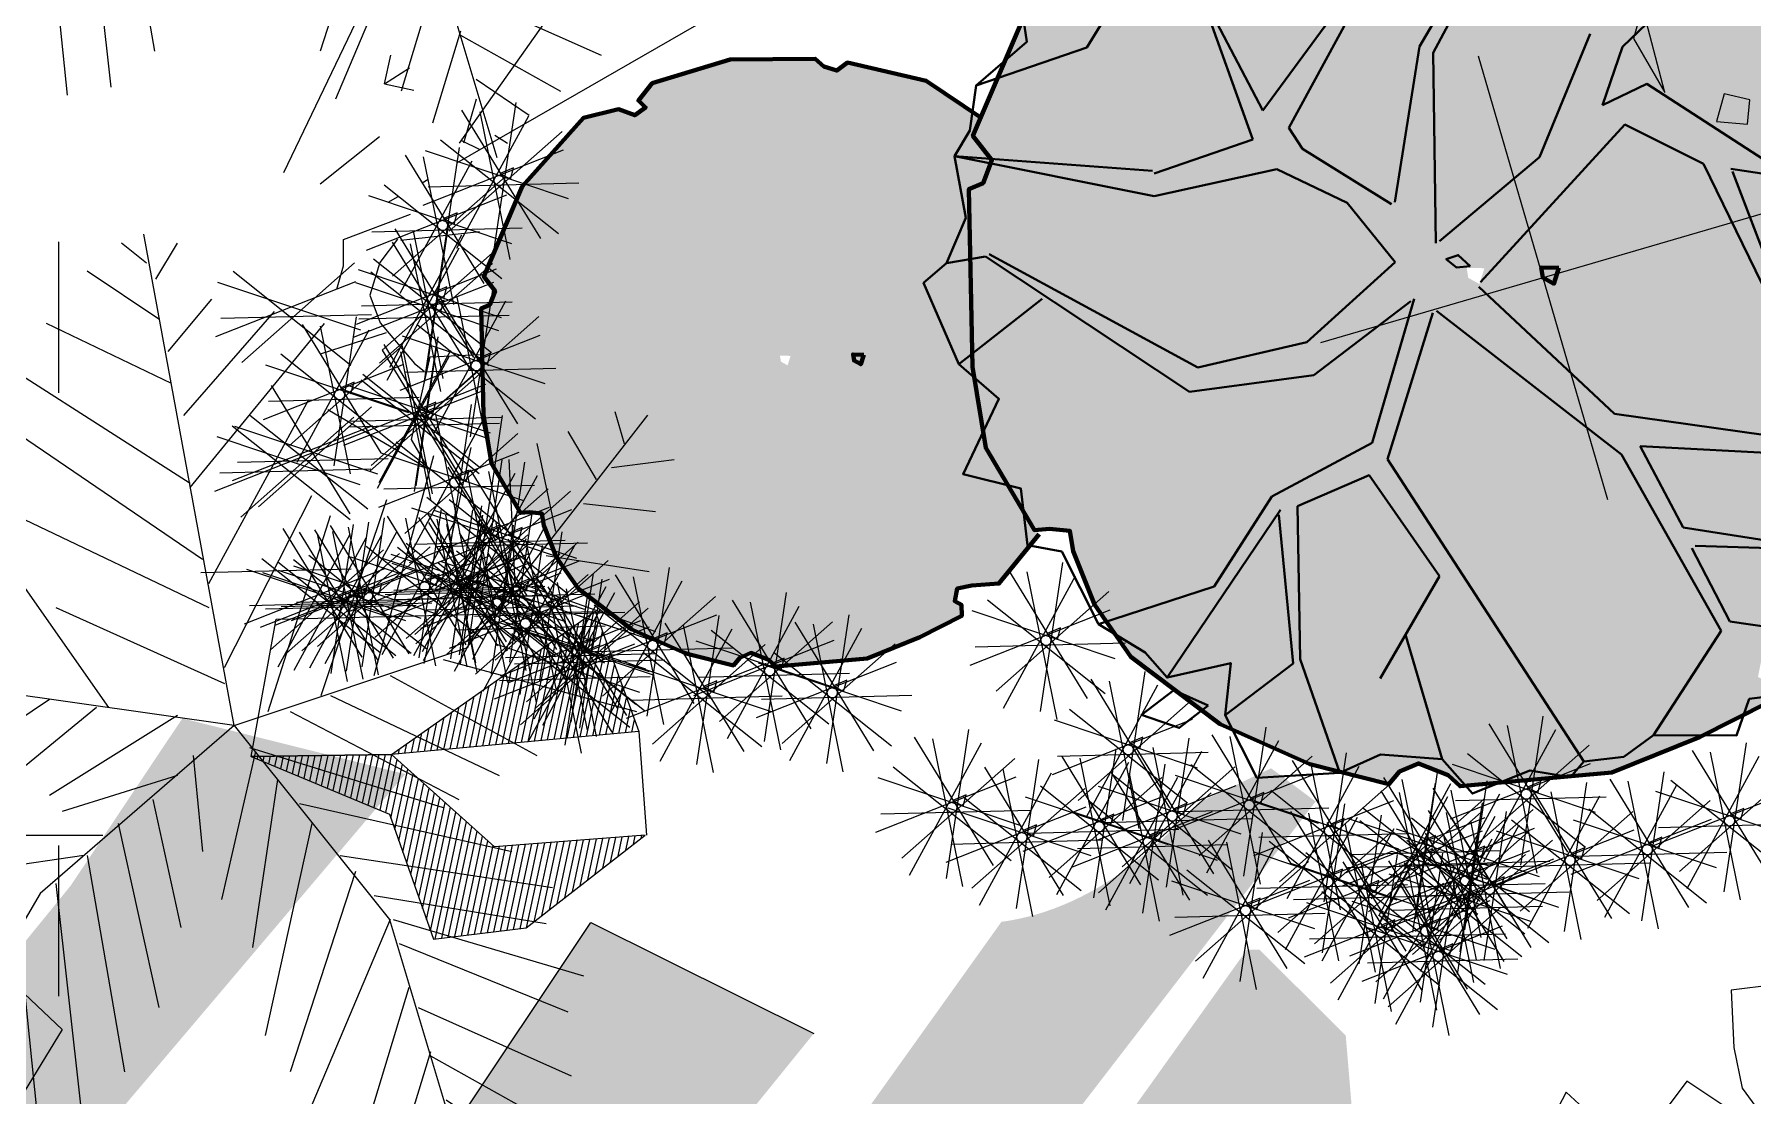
# Model space of a CAD drawing. Header units: millimetres. Extents: x 1933 to 24107, y 1228 to 18074.
# Drawn here: x 19422 to 20529, y 2951 to 3635 of the extents above; entities that cross this region are included whole.
import ezdxf

# ---------------------------------------------------------------- set-up
doc = ezdxf.new("R2010")
doc.units = ezdxf.units.MM
doc.layers.add('1', color=7, linetype='Continuous')
doc.layers.add('marc det', color=74, linetype='Continuous', lineweight=18)
doc.styles.add('ATTR', font='romans.shx', dxfattribs={"width": 0.8, "height": 0.470416})

# ---------------------------------------------------------------- blocks, each defined once
blk = doc.blocks.new('stoun')
at = {"color": 49, "lineweight": -2}
for p, q in [((98342.5, 26377.7), (98557.9, 26728.3)), ((98569.6, 26407.8), (98557.4, 26728.3)), ((98675.1, 26608.8), (98557.4, 26726.5)), ((98679, 26616.2), (98569.8, 26725.4)), ((98671.2, 26601.4), (98557.9, 26714.7)), ((98667.3, 26593.9), (98558.3, 26702.9)), ((98682.9, 26623.7), (98584.6, 26722)), ((98686.8, 26631.1), (98599.4, 26718.5)), ((98690.7, 26638.5), (98614.1, 26715.1)), ((98694.6, 26646), (98628.9, 26711.7)), ((98698.5, 26653.4), (98643.6, 26708.3)), ((98702.4, 26660.8), (98658.4, 26704.8)), ((98706.3, 26668.3), (98673.2, 26701.4)), ((98663.4, 26586.5), (98558.8, 26691.1)), ((98659.5, 26579.1), (98559.2, 26679.3)), ((98710.2, 26675.7), (98687.9, 26698)), ((98714.1, 26683.1), (98702.7, 26694.5)), ((98718, 26690.6), (98717.5, 26691.1)), ((98718.2, 26690.9), (98835.7, 26626.9)), ((98655.6, 26571.6), (98559.7, 26667.5)), ((98651.7, 26564.2), (98560.1, 26655.7)), ((98647.8, 26556.8), (98560.6, 26644)), ((98643.9, 26549.3), (98561, 26632.2)), ((98640, 26541.9), (98561.5, 26620.4)), ((98836.3, 26606.3), (98828.6, 26614)), ((98835.2, 26618.7), (98832.6, 26621.3)), ((98636.1, 26534.5), (98561.9, 26608.6)), ((98632.2, 26527), (98562.4, 26596.8)), ((98839.6, 26569), (98816.6, 26592)), ((98838.5, 26581.4), (98820.6, 26599.3)), ((98837.4, 26593.8), (98824.6, 26606.6)), ((98628.3, 26519.6), (98562.8, 26585)), ((98624.4, 26512.2), (98563.3, 26573.3)), ((98842.9, 26531.7), (98804.6, 26570)), ((98841.8, 26544.1), (98808.6, 26577.3)), ((98840.7, 26556.5), (98812.6, 26584.6)), ((98620.5, 26504.7), (98563.7, 26561.5)), ((98616.6, 26497.3), (98564.2, 26549.7)), ((98846.2, 26494.4), (98792.6, 26548)), ((98845.1, 26506.8), (98796.6, 26555.3)), ((98844, 26519.2), (98800.6, 26562.6)), ((98612.7, 26489.9), (98564.6, 26537.9)), ((98608.8, 26482.4), (98565.1, 26526.1)), ((98849.5, 26457.1), (98780.6, 26525.9)), ((98848.4, 26469.5), (98784.6, 26533.3)), ((98847.3, 26482), (98788.6, 26540.6)), ((98604.9, 26475), (98565.5, 26514.3)), ((98601, 26467.6), (98566, 26502.6)), ((98848.2, 26424.4), (98768.6, 26503.9)), ((98851.7, 26432.2), (98772.6, 26511.3)), ((98850.6, 26444.7), (98776.6, 26518.6)), ((98597.1, 26460.1), (98566.4, 26490.8)), ((98837, 26401.6), (98756.6, 26481.9)), ((98840.7, 26409.2), (98760.6, 26489.3)), ((98844.4, 26416.8), (98764.6, 26496.6)), ((98593.2, 26452.7), (98566.9, 26479)), ((98589.3, 26445.3), (98567.3, 26467.2)), ((98825.8, 26378.7), (98744.6, 26459.9)), ((98829.6, 26386.3), (98748.6, 26467.3)), ((98833.3, 26394), (98752.6, 26474.6)), ((98585.4, 26437.8), (98567.8, 26455.4)), ((98581.5, 26430.4), (98568.2, 26443.6)), ((98569.6, 26407.8), (98741.6, 26454.3)), ((98787.8, 26326.1), (98677.1, 26436.8)), ((98799.8, 26325.4), (98686, 26439.2)), ((98803.5, 26333), (98694.9, 26441.7)), ((98807.2, 26340.7), (98703.8, 26444.1)), ((98811, 26348.3), (98712.7, 26446.5)), ((98814.7, 26355.9), (98721.7, 26448.9)), ((98818.4, 26363.5), (98730.6, 26451.3)), ((98822.1, 26371.1), (98739.5, 26453.7)), ((98577.6, 26423), (98568.7, 26431.9)), ((98573.7, 26415.5), (98569.1, 26420.1)), ((98653.2, 26358.7), (98596.8, 26415.1)), ((98668.1, 26355.1), (98605.7, 26417.5)), ((98683.1, 26351.5), (98614.6, 26420)), ((98698, 26347.8), (98623.5, 26422.4)), ((98713, 26344.2), (98632.4, 26424.8)), ((98728, 26340.6), (98641.4, 26427.2)), ((98742.9, 26337), (98650.3, 26429.6)), ((98757.9, 26333.3), (98659.2, 26432)), ((98772.8, 26329.7), (98668.1, 26434.4)), ((98473.4, 26254.3), (98569.6, 26407.8)), ((98608.2, 26347), (98561.1, 26394.2)), ((98615, 26351.6), (98565.4, 26401.1)), ((98569.8, 26408.1), (98569.6, 26408.3)), ((98621.7, 26356.2), (98570, 26407.9)), ((98628.4, 26360.8), (98578.9, 26410.3)), ((98638.2, 26362.3), (98587.8, 26412.7)), ((98473.4, 26254.3), (98342.5, 26377.7)), ((98588.1, 26333.1), (98548, 26373.2)), ((98594.8, 26337.7), (98552.3, 26380.2)), ((98601.5, 26342.4), (98556.7, 26387.2)), ((98567.9, 26319.3), (98534.9, 26352.3)), ((98574.6, 26323.9), (98539.2, 26359.3)), ((98581.4, 26328.5), (98543.6, 26366.3)), ((98547.8, 26305.4), (98521.8, 26331.4)), ((98554.5, 26310), (98526.1, 26338.4)), ((98561.2, 26314.7), (98530.5, 26345.4)), ((98520.9, 26287), (98504.3, 26303.6)), ((98527.6, 26291.6), (98508.7, 26310.5)), ((98534.3, 26296.2), (98513, 26317.5)), ((98541.1, 26300.8), (98517.4, 26324.5)), ((98500.8, 26273.1), (98491.2, 26282.7)), ((98507.5, 26277.7), (98495.6, 26289.6)), ((98514.2, 26282.3), (98499.9, 26296.6)), ((98480.6, 26259.3), (98478.1, 26261.8)), ((98487.3, 26263.9), (98482.5, 26268.7)), ((98494, 26268.5), (98486.8, 26275.7)), ((98473.9, 26254.6), (98473.7, 26254.8))]:
    blk.add_line(p, q, dxfattribs=at)
for points in [[(98557.4, 26728.3), (98718.2, 26690.9), (98569.6, 26407.8), (98557.4, 26728.3)], [(98473.4, 26254.3), (98632.6, 26363.7), (98798.8, 26323.4), (98851.7, 26431.7), (98834.7, 26625.1), (98741.6, 26454.3), (98569.6, 26407.8), (98473.4, 26254.3)]]:
    blk.add_lwpolyline(points, dxfattribs=at)
blk = doc.blocks.new('tree0')
at = {"lineweight": 60}
h = blk.add_hatch(color=94, dxfattribs=at)
h.paths.add_polyline_path([(87630.7, 27981.8), (87629.1, 28010.6), (87753.8, 28131.2), (87911.9, 28198.5), (87924.3, 28175.5), (87945.5, 28204.8), (88165.9, 28216.7), (88336.5, 28166.2), (88350.2, 28132.1), (88345.3, 28114.8), (88423, 28255), (88450.3, 28431.1), (88433.7, 28441.2), (88421.8, 28448.5), (88406.6, 28450.3), (88415.9, 28474.3), (88438.5, 28514.9), (88399.1, 28636.1), (88333.9, 28743.3), (88292, 28773), (88276.2, 28802.4), (88189.3, 28874.3), (88147.9, 28875.7), (88128.9, 28856), (88116.3, 28858.7), (88122.7, 28881.1), (88111.7, 28908.4), (87975.2, 28948.8), (87799, 28939.3), (87782, 28915.9), (87772, 28934.3), (87645.6, 28880.4), (87545.8, 28783.9), (87547.1, 28760.9), (87529, 28746.4), (87509.8, 28740.8), (87431.6, 28618), (87393, 28483.3), (87405.1, 28447.1), (87421.5, 28451.2), (87422.7, 28428.1), (87398.9, 28410.5), (87378.5, 28352.1), (87420.3, 28199), (87513.9, 28059.6), (87545.7, 28062.5), (87560.4, 28041.9), (87557.8, 28026.3)])
h.paths.add_polyline_path([(87575, 27126.4), (87589.2, 27105.2), (87628.9, 27108.8), (87647.4, 27083.1), (87644, 27063.5), (87838.6, 26942.9), (87935.6, 26900.2), (88058.6, 26894.8), (88064.4, 26896.6), (88089.8, 26818.3), (88072.9, 26787.9), (88065.9, 26769.9), (88077.7, 26758.4), (88086.3, 26763), (88098.7, 26755.5), (88078.2, 26623.4), (88023.3, 26519.1), (88008.9, 26519.1), (87991, 26501.7), (87988.4, 26486), (87992.2, 26473.9), (87945.8, 26431.1), (87882, 26389.6), (87800.8, 26360.1), (87751.6, 26358.5), (87708.1, 26367.1), (87693.6, 26373.5), (87683.6, 26361.1), (87678, 26350.9), (87604.2, 26353.9), (87546, 26379.5), (87429.3, 26451.8), (87431.3, 26463.6), (87420.2, 26479), (87396.4, 26476.8), (87326.2, 26581.4), (87294.9, 26696.2), (87310.1, 26740), (87328, 26753.2), (87327.1, 26770.5), (87315.1, 26766.5), (87305.7, 26794.6), (87334.6, 26895.6), (87393.3, 26987.7), (87407.7, 26991.9), (87421.3, 27002.8), (87420.3, 27020.1), (87495.1, 27092.4)])
h.paths.add_polyline_path([(87915.3, 28427.7), (87905, 28412.6), (87914.7, 28408.4), (87926.1, 28414.5)], flags=16)
h.paths.add_polyline_path([(87697.5, 26752.9), (87689.7, 26741.6), (87696.9, 26738.4), (87705.6, 26743)], flags=16)
h = blk.add_hatch(color=94, dxfattribs=at)
h.paths.add_polyline_path([(88089.2, 27564.4), (88076.2, 27545.5), (88088.3, 27540.2), (88102.7, 27547.9)], flags=16)
h.paths.add_polyline_path([(87627.2, 28009.6), (87628.9, 27980.8), (87606.2, 27962.7), (87582.2, 27955.7), (87484.5, 27802.2), (87436.3, 27633.9), (87451.4, 27588.6), (87471.8, 27593.7), (87473.5, 27564.9), (87443.6, 27542.9), (87418.2, 27469.9), (87470.4, 27278.5), (87587.4, 27104.2), (87627.1, 27107.8), (87645.6, 27082.2), (87642.2, 27062.6), (87836.8, 26942), (87933.8, 26899.3), (88056.8, 26894.4), (88066.2, 26911.3), (88082.7, 26932.1), (88107, 26921.4), (88179.5, 26907.1), (88261.4, 26909.6), (88396.8, 26958.9), (88503.1, 27028), (88580.3, 27099.3), (88574, 27119.6), (88578.5, 27145.7), (88611.9, 27169.6), (88632.3, 27174.7), (88723.7, 27348.5), (88747.3, 27468), (88757.9, 27568.6), (88737.2, 27581.2), (88722.9, 27573.5), (88703.3, 27592.6), (88714.9, 27622.6), (88743.1, 27673.4), (88693.9, 27824.8), (88612.4, 27958.9), (88560.1, 27996), (88540.2, 28032.8), (88431.7, 28122.6), (88379.9, 28124.3), (88356.1, 28099.7), (88340.4, 28103.1), (88348.4, 28131.1), (88334.7, 28165.3), (88164.1, 28215.7), (87943.7, 28203.8), (87922.5, 28174.6), (87910.1, 28197.6), (87752, 28130.2)])
at = {"color": 98, "lineweight": 80}
for points in [[(87470.4, 27278.5), (87587.4, 27104.2), (87627.1, 27107.8), (87645.6, 27082.2), (87642.2, 27062.6), (87836.8, 26942), (87933.8, 26899.3), (88056.8, 26894.4), (88066.2, 26911.3), (88082.7, 26932.1), (88107, 26921.4), (88179.5, 26907.1), (88261.4, 26909.6), (88396.8, 26958.9), (88503.1, 27028), (88580.3, 27099.3), (88574, 27119.6), (88578.5, 27145.7), (88611.9, 27169.6), (88632.3, 27174.7), (88723.7, 27348.5), (88747.3, 27468), (88757.9, 27568.6)], [(87575.2, 27126.5), (87495.1, 27092.4), (87420.3, 27020.1), (87421.3, 27002.8), (87407.7, 26991.9), (87393.3, 26987.7), (87334.6, 26895.6), (87305.7, 26794.6), (87314.8, 26767.5), (87327.1, 26770.5), (87328, 26753.2), (87310.1, 26740), (87294.9, 26696.2), (87326.2, 26581.4), (87396.4, 26476.8), (87420.2, 26479), (87431.3, 26463.6), (87429.3, 26451.8), (87546, 26379.5), (87604.2, 26353.9), (87678, 26350.9), (87683.6, 26361.1), (87693.6, 26373.5), (87708.1, 26367.1), (87751.6, 26358.5), (87800.8, 26360.1), (87882, 26389.6), (87945.8, 26431.1), (87992.2, 26473.9), (87988.4, 26486), (87991, 26501.7), (88011.1, 26516.1), (88023.3, 26519.1), (88078.2, 26623.4), (88092.3, 26695.1), (88098.7, 26755.5), (88086.3, 26763), (88077.7, 26758.4), (88065.9, 26769.9), (88072.9, 26787.9), (88089.8, 26818.3), (88064.4, 26896.6)]]:
    blk.add_lwpolyline(points, dxfattribs=at)
blk.add_lwpolyline([(87747.6, 26832.7), (87739.8, 26821.4), (87747.1, 26818.2), (87755.7, 26822.9)], close=True, dxfattribs=at)
blk = doc.blocks.new('tree2')
at = {"color": 25, "lineweight": 40}
for p, q in [((49204.5, 51397.5), (49367.5, 51470.6)), ((49387.9, 51465.4), (49355.3, 51428.8)), ((49139.4, 51439.3), (49147.5, 51397.5)), ((49538.6, 51131.1), (49815.6, 51449.7)), ((49815.6, 51444.5), (49591.6, 51136.4)), ((49359.4, 51428.8), (49481.6, 51402.7)), ((49147.5, 51397.5), (49196.4, 51334.8)), ((49196.4, 51334.8), (49204.5, 51397.5)), ((49233.1, 51345.3), (49330.8, 51402.7)), ((49330.8, 51402.7), (49502, 51381.8)), ((49004.9, 51178.1), (48907.2, 51371.4)), ((49021.2, 51188.6), (48919.4, 51371.4)), ((49110.8, 51371.4), (49208.6, 51230.4)), ((49302.3, 51078.9), (49233.1, 51345.3)), ((49000.9, 50979.7), (48842, 51272.2)), ((49709.7, 51125.9), (49831.9, 51261.7)), ((49831.9, 51261.7), (49738.2, 51125.9)), ((49208.6, 51230.4), (49229, 51063.2)), ((49229, 51058), (49021.2, 51188.6)), ((49155.7, 51042.4), (49004.9, 51178.1)), ((48964.2, 50964), (48899, 51136.4)), ((49306.4, 51073.7), (49538.6, 51131.1)), ((49591.6, 51136.4), (49709.7, 51125.9)), ((49302.3, 51011), (49587.5, 51110.2)), ((49587.5, 51110.2), (49848.2, 51094.6)), ((49738.2, 51120.7), (49844.2, 51110.2)), ((49155.7, 51037.1), (49033.4, 50979.7)), ((49123.1, 50990.1), (49037.5, 50937.9)), ((49220.8, 51000.6), (49123.1, 50990.1)), ((49220.8, 51000.6), (49245.3, 50849.1)), ((49273.8, 50995.4), (49400.1, 50849.1)), ((49273.8, 50990.1), (49286, 50833.4)), ((49302.3, 51005.8), (49428.6, 50854.3)), ((48988.6, 50932.7), (48789, 50979.7)), ((48793.1, 50979.7), (48964.2, 50964)), ((49033.4, 50979.7), (49000.9, 50979.7)), ((48956, 50802.1), (48988.6, 50932.7)), ((49037.5, 50937.9), (48980.5, 50786.4)), ((49245.3, 50849.1), (49196.4, 50713.3)), ((49400.1, 50849.1), (49387.9, 50702.9)), ((49428.6, 50854.3), (49893, 50854.3)), ((49286, 50833.4), (49216.8, 50687.2)), ((49432.7, 50823), (49416.4, 50723.8)), ((49432.7, 50823), (49591.6, 50828.2)), ((49591.6, 50828.2), (49660.8, 50692.4)), ((48797.2, 50598.4), (48952, 50802.1)), ((48980.5, 50786.4), (48797.2, 50598.4)), ((49416.4, 50723.8), (49583.4, 50619.3)), ((49196.4, 50713.3), (48927.5, 50567.1)), ((49387.9, 50702.9), (49444.9, 50577.5)), ((49408.3, 50702.9), (49510.1, 50462.6)), ((49216.8, 50687.2), (48927.5, 50561.8)), ((49412.3, 50697.6), (49583.4, 50608.9))]:
    blk.add_line(p, q, dxfattribs=at)
at = {"color": 96, "lineweight": 40}
for p, q in [((49844.2, 51110.2), (49917.5, 51193.8)), ((49848.2, 51094.6), (49913.4, 50948.3)), ((48728.7, 50909.4), (48772.7, 50817.8)), ((48772.7, 50817.8), (48736, 50671.5)), ((49632.3, 50749.9), (49791.2, 50702.9)), ((49583.4, 50619.3), (49734.2, 50582.7)), ((49013.1, 50593.2), (49025.3, 50457.4)), ((49583.4, 50608.9), (49591.6, 50499.2)), ((49444.9, 50577.5), (49404.2, 50426.1)), ((48927.5, 50561.8), (48907.2, 50514.8))]:
    blk.add_line(p, q, dxfattribs=at)
blk.add_lwpolyline([(48670.9, 50781.2), (48724.3, 50757.1), (48736, 50671.5), (48780.4, 50633), (48797.2, 50598.4), (48872, 50567.7), (48907.2, 50514.8), (48912.7, 50476.3), (49025.3, 50457.4), (49091, 50476.3), (49147, 50384.9), (49203, 50437.2), (49269.2, 50404.5), (49299.8, 50437.2), (49404.2, 50426.1), (49467.8, 50456.7), (49510.1, 50462.6), (49539.1, 50541.6), (49591.6, 50499.2), (49681.7, 50489.4), (49734.2, 50582.7), (49742.8, 50639.5), (49791.2, 50702.9), (49849.8, 50711.4), (49865, 50789.7), (49900.7, 50828.9), (49893, 50854.3), (49916, 50900.7), (49913.4, 50948.3), (49972, 51037.8), (49941.4, 51077), (50007.6, 51214.1)], dxfattribs=at)
for points in [[(49277.9, 51078.9), (49257.5, 51073.7), (49253.4, 51058), (49269.7, 51063.2)], [(49569.2, 50487.4), (49528.4, 50461.3), (49532.5, 50409.1), (49573.2, 50440.4)]]:
    blk.add_lwpolyline(points, close=True, dxfattribs=at)
at = {"style": 'ATTR', "width": 0.8, "flags": 9}
blk.add_attdef('ESTCODE', (49277.9, 51078.9), '', height=0.00292, dxfattribs=at)
blk = doc.blocks.new('tree lis')
at = {"color": 96}
for points in [[(73284.2, 24516.4), (73252.9, 24486.2), (73284.2, 24451.1), (73315.5, 24491.3)], [(73061, 24451.1), (73096.3, 24410.9), (73198.1, 24406)]]:
    blk.add_lwpolyline(points, close=True, dxfattribs=at)
blk = doc.blocks.new('fff')
at = {"color": 93}
for p, q in [((80686.8, 24306.7), (80654.6, 24332.5)), ((80799.9, 23710.9), (80683.3, 24344.1)), ((80698.9, 24286.1), (80727, 24332.5)), ((80702.9, 24234.5), (80610.4, 24296.4)), ((80715, 24193.2), (80771.3, 24260.3)), ((80735.1, 24110.7), (80851.8, 24244.8)), ((80719, 24152), (80558.1, 24229.3)), ((80743.1, 24017.9), (80916.2, 24229.3)), ((80743.1, 24023), (80525.9, 24162.3)), ((80767.3, 23894.1), (80896, 24131.3)), ((81099.8, 23810.9), (81333.1, 24110.8)), ((81101.3, 23811.5), (81145.5, 24110.7)), ((81290.4, 24115.9), (81302.4, 24074.6)), ((80759.2, 23925), (80493.7, 24105.5)), ((81230, 24090.1), (81266.2, 24028.2)), ((81044.9, 23790.9), (81105.3, 24069.4)), ((81189.8, 24074.6), (81213.9, 23961.1)), ((80980.5, 23775.4), (81057, 24059.1)), ((81153.6, 24054), (81161.6, 23894.1)), ((81286.3, 24043.6), (81366.8, 24054)), ((80260.3, 23945.6), (80252.3, 24033.3)), ((80316.6, 24028.2), (80328.7, 23883.7)), ((80405.2, 24023), (80529.9, 23754.8)), ((80373, 24002.4), (80413.2, 23796.1)), ((80787.4, 23785.7), (80900.1, 24007.5)), ((80912.1, 23749.6), (80996.6, 24002.4)), ((80450.1, 23760.9), (80216.8, 23994.2)), ((80638.5, 23734.2), (80457.5, 23992.1)), ((80843.7, 23729), (80924.2, 23981.7)), ((81250.1, 23997.2), (81342.7, 23986.9)), ((80529.9, 23976.6), (80767.3, 23863.1)), ((80272.4, 23930.2), (80179.8, 23914.7)), ((81201.8, 23930.2), (81334.6, 23909.5)), ((81169.6, 23894.1), (81342.7, 23832.2)), ((80348.8, 23863.1), (80187.9, 23832.2)), ((80570.1, 23863.1), (80787.4, 23765.1)), ((81129.4, 23847.6), (81334.6, 23780.6)), ((80799.9, 23710.9), (81099.8, 23810.9)), ((80429.3, 23780.6), (80220.1, 23770.3)), ((81069.1, 23796.1), (81318.5, 23729)), ((80799.9, 23710.9), (80450.1, 23760.9)), ((81000.7, 23775.4), (81189.8, 23672.3)), ((80485.6, 23749.6), (80268.4, 23646.5)), ((80562.1, 23744.5), (80377, 23620.7)), ((80622.4, 23734.2), (80465.5, 23605.2)), ((80924.2, 23749.6), (81141.5, 23646.5)), ((80727, 23723.8), (80562.1, 23620.7)), ((80871.9, 23729), (81089.2, 23615.5)), ((80799.9, 23710.9), (80550, 23494.4)), ((80799.9, 23710.9), (80999.9, 23461)), ((80747.2, 23672.3), (80759.2, 23548.5)), ((80827.6, 23677.4), (80783.4, 23486.6)), ((80819.6, 23682.6), (81069.1, 23605.2)), ((80727, 23646.5), (80578.2, 23600)), ((80855.8, 23641.3), (80823.6, 23424.7)), ((80694.9, 23615.5), (80731.1, 23450.4)), ((80884, 23610.4), (81157.6, 23548.5)), ((80650.6, 23584.6), (80702.9, 23347.3)), ((80900.1, 23584.6), (80839.7, 23311.2)), ((80630.5, 23569.1), (80465.5, 23569.1)), ((80606.3, 23543.3), (80324.7, 23502)), ((80610.4, 23543.3), (80658.7, 23264.7)), ((80936.3, 23543.3), (81209.9, 23502)), ((80956.4, 23522.7), (80871.9, 23264.7)), ((80550, 23494.4), (80383.4, 23211.1)), ((80570.1, 23507.2), (80602.3, 23218.3)), ((80980.5, 23491.7), (81201.8, 23455.6)), ((80529.9, 23471.1), (80328.7, 23465.9)), ((81000.7, 23460.8), (80892, 23202.8)), ((80999.9, 23461), (81099.8, 23127.8)), ((81004.7, 23460.8), (81250.1, 23388.5)), ((80501.7, 23419.5), (80352.8, 23424.7)), ((80521.8, 23445.3), (80546, 23208)), ((81012.7, 23429.8), (81230, 23342.1)), ((80485.6, 23388.5), (80324.7, 23362.8)), ((80477.6, 23367.9), (80489.7, 23223.5)), ((81024.8, 23373.1), (80976.5, 23213.2)), ((81036.9, 23347.3), (81234, 23259.6)), ((80457.5, 23331.8), (80328.7, 23316.3)), ((80437.3, 23300.9), (80445.4, 23218.3)), ((80417.2, 23269.9), (80344.8, 23239)), ((81053, 23290.5), (81016.7, 23171.9)), ((81053, 23285.4), (81181.7, 23213.2)), ((81073.1, 23228.6), (81141.5, 23182.2)), ((81073.1, 23202.8), (81057, 23146.1)), ((81097.2, 23156.4), (81113.3, 23146.1))]:
    blk.add_line(p, q, dxfattribs=at)
at = {"color": 93, "style": 'ATTR', "width": 0.8, "flags": 9}
blk.add_attdef('ESTCODE', (80799.9, 23710.9), '', height=0.00304, dxfattribs=at)

msp = doc.modelspace()

# ---------------------------------------------------------------- hatches: boundary and pattern name
h = msp.add_hatch(color=30)
h.set_gradient(color1=(250, 136, 5), one_color=1, tint=1, name='INVCURVED')
h.paths.add_polyline_path([(19660.7, 3158.2), (19517.1, 3194.1), (19445.3, 3086.5), (19289.8, 2895.3), (19397.5, 2847.4)])
h.paths.add_polyline_path([(19923.8, 2990.9), (19780.3, 3062.6), (19612.8, 2811.6), (19720.5, 2739.9)])
h = msp.add_hatch(color=30)
edge = h.paths.add_edge_path()
edge.add_line((20247.2, 3140.5), (20218.5, 3161.9))
edge.add_line((20218.5, 3161.9), (20171.4, 3139.6))
edge.add_spline(control_points=[(20171.4, 3139.6), (20166.9, 3134.6), (20162.3, 3129.8), (20154, 3121.5), (20150.3, 3118), (20142.8, 3111.1), (20138.9, 3107.7), (20130.8, 3101.2), (20126.7, 3098), (20118, 3091.9), (20113.5, 3088.9), (20104.1, 3083.3), (20099.3, 3080.7), (20090.7, 3076.5), (20087.2, 3074.9), (20081.7, 3072.7), (20079.8, 3071.9), (20077, 3070.9), (20076, 3070.6), (20074.1, 3069.9), (20073.2, 3069.6), (20066.5, 3067.4), (20060.7, 3065.9), (20051.5, 3064), (20048.2, 3063.4), (20044.8, 3063)], knot_values=[20584.104195, 20584.104195, 20584.104195, 20584.104195, 20616.505983, 20616.505983, 20640.823009, 20640.823009, 20665.140034, 20665.140034, 20689.45706, 20689.45706, 20713.774085, 20713.774085, 20738.091111, 20738.091111, 20754.739965, 20754.739965, 20763.064393, 20763.064393, 20767.226606, 20767.226606, 20771.38882, 20771.38882, 20796.294842, 20796.294842, 20810.63416, 20810.63416, 20810.63416, 20810.63416], degree=3, periodic=0)
edge.add_line((20044.8, 3063), (19915, 2881.3))
edge.add_line((19915, 2881.3), (20007.9, 2829.7))
edge.add_line((20007.9, 2829.7), (20247.2, 3140.5))
h.paths.add_polyline_path([(20270.9, 2938.2), (20266.6, 2989.6), (20211, 3045.1), (20202.8, 3044.9), (19974.8, 2725.9), (20067.7, 2674.3)])
h.paths.add_polyline_path([(20388.9, 2771.7), (20329.1, 2807.6), (20245.4, 2711.9), (20304.4, 2667.7)])

# ---------------------------------------------------------------- linework, layer by layer
at = {"color": 46}
for p, q in [((19582.5, 3545.8), (19721.4, 3835.7)), ((19790.2, 3698.9), (19695.5, 3564.8)), ((19694, 3552.2), (19865.6, 3651)), ((19697, 3566.5), (19708.7, 3560.7)), ((19671.5, 3539.3), (19675.4, 3541.6)), ((19649.7, 3526.8), (19656.1, 3530.5))]:
    msp.add_line(p, q, dxfattribs=at)
at = {"color": 85}
for p, q in [((19647.4, 3603), (19651.4, 3621.6)), ((19647.4, 3603), (19663.4, 3613.4)), ((19647.4, 3603), (19666.1, 3599)), ((19731.9, 3591), (19717.5, 3495)), ((19693.9, 3497.1), (19740.3, 3582.4)), ((19697, 3586.1), (19747.8, 3503.4)), ((19728.3, 3489.8), (19709, 3584.9)), ((19759.4, 3506.3), (19683.4, 3566.8)), ((19761.7, 3572.4), (19689, 3508.1)), ((19660.6, 3557.1), (19711.3, 3474.4)), ((19672.3, 3524.9), (19762.6, 3560.4)), ((19691.9, 3460.8), (19672.5, 3555.9)), ((19673.5, 3560), (19765.6, 3529.2)), ((19695.4, 3562), (19681.1, 3466)), ((19725.2, 3543.4), (19652.5, 3479.1)), ((19657.5, 3468.1), (19703.8, 3553.4)), ((19635.8, 3495.9), (19726.2, 3531.4)), ((19722.9, 3477.3), (19647, 3537.8)), ((19772.5, 3538.9), (19675.5, 3536.4)), ((19637.1, 3531), (19729.1, 3500.2)), ((19736.1, 3509.9), (19639.1, 3507.4)), ((19654, 3509.5), (19704.7, 3426.7)), ((19688.8, 3514.4), (19674.4, 3418.4)), ((19650.8, 3420.5), (19697.2, 3505.8)), ((19652.2, 3501), (19702.9, 3418.2)), ((19683.5, 3404.7), (19664.1, 3499.8)), ((19685.2, 3413.2), (19665.9, 3508.3)), ((19687, 3505.9), (19672.7, 3409.9)), ((19628, 3487.7), (19555.3, 3423.4)), ((19716.3, 3429.7), (19640.3, 3490.1)), ((19716.8, 3487.2), (19644.1, 3422.9)), ((19718.6, 3495.7), (19645.9, 3431.4)), ((19649.1, 3412), (19695.4, 3497.3)), ((19625.7, 3421.6), (19549.7, 3482.1)), ((19629.2, 3448.2), (19719.5, 3483.8)), ((19630.4, 3483.4), (19722.5, 3452.5)), ((19714.5, 3421.2), (19638.6, 3481.6)), ((19538.6, 3440.2), (19628.9, 3475.7)), ((19539.8, 3475.3), (19631.9, 3444.5)), ((19627.4, 3439.7), (19717.8, 3475.3)), ((19628.7, 3474.9), (19720.7, 3444.1)), ((19682.2, 3466.7), (19732.9, 3384)), ((19713.4, 3370.4), (19694.1, 3465.6)), ((19717, 3471.6), (19702.6, 3375.6)), ((19638.9, 3454.2), (19541.8, 3451.7)), ((19729.5, 3462.3), (19632.4, 3459.8)), ((19679, 3377.7), (19725.4, 3463.1)), ((19591, 3359.1), (19637.4, 3444.4)), ((19594.2, 3448), (19644.9, 3365.3)), ((19625.4, 3351.7), (19606.1, 3446.9)), ((19629, 3452.9), (19614.6, 3356.9)), ((19727.7, 3453.8), (19630.7, 3451.3)), ((19744.5, 3386.9), (19668.5, 3447.4)), ((19746.8, 3453), (19674.1, 3388.7)), ((19658.8, 3434.3), (19586.1, 3370)), ((19646.9, 3435.1), (19697.6, 3352.3)), ((19657.4, 3405.5), (19747.7, 3441)), ((19658.6, 3440.6), (19750.7, 3409.8)), ((19678.2, 3338.8), (19658.8, 3433.9)), ((19680.7, 3436.3), (19666.4, 3340.3)), ((19681.7, 3440), (19667.4, 3344)), ((19569.4, 3386.8), (19659.7, 3422.3)), ((19570.6, 3421.9), (19662.7, 3391.1)), ((19656.5, 3368.2), (19580.5, 3428.7)), ((19711.5, 3421.3), (19638.8, 3357)), ((19642.8, 3342.4), (19689.1, 3427.7)), ((19643.8, 3346.1), (19690.1, 3431.4)), ((19645.9, 3431.4), (19696.6, 3348.6)), ((19677.2, 3335.1), (19657.8, 3430.2)), ((19708.2, 3351.6), (19632.3, 3412.1)), ((19709.2, 3355.3), (19633.3, 3415.7)), ((19710.5, 3417.7), (19637.8, 3353.4)), ((19757.7, 3419.5), (19660.6, 3417)), ((19669.7, 3400.8), (19572.6, 3398.3)), ((19574.2, 3408.6), (19624.9, 3325.8)), ((19621.1, 3370.1), (19711.5, 3405.7)), ((19622.1, 3373.8), (19712.5, 3409.4)), ((19622.4, 3405.3), (19714.4, 3374.5)), ((19623.4, 3408.9), (19715.4, 3378.1)), ((19627.5, 3388.1), (19554.8, 3323.7)), ((19636.5, 3328.8), (19560.6, 3389.2)), ((19638.9, 3394.9), (19566.1, 3330.5)), ((19722.4, 3387.9), (19625.4, 3385.3)), ((19665.3, 3302.4), (19711.6, 3387.7)), ((19668.4, 3391.4), (19719.1, 3308.6)), ((19699.7, 3295.1), (19680.3, 3390.2)), ((19703.2, 3396.3), (19688.9, 3300.3)), ((19625.2, 3322), (19549.2, 3382.4)), ((19549.4, 3347.3), (19639.8, 3382.9)), ((19550.7, 3382.5), (19642.7, 3351.7)), ((19721.4, 3384.2), (19624.4, 3381.7)), ((19733.1, 3377.6), (19660.4, 3313.3)), ((19538.1, 3340.5), (19628.4, 3376.1)), ((19539.3, 3375.7), (19631.4, 3344.9)), ((19643.6, 3330.1), (19734, 3365.7)), ((19730.7, 3311.6), (19654.8, 3372)), ((19638.4, 3354.6), (19541.3, 3352.1)), ((19649.7, 3361.4), (19552.7, 3358.9)), ((19644.9, 3365.3), (19736.9, 3334.5)), ((19688.2, 3355.9), (19738.9, 3273.1)), ((19719.4, 3259.6), (19700.1, 3354.7)), ((19702.5, 3354.3), (19753.3, 3271.6)), ((19723, 3360.8), (19708.6, 3264.8)), ((19737.4, 3359.2), (19723, 3263.2)), ((19743.9, 3344.2), (19646.9, 3341.7)), ((19685, 3266.9), (19731.4, 3352.2)), ((19699.4, 3265.4), (19745.8, 3350.7)), ((19733.8, 3258), (19714.5, 3353.2)), ((19750.5, 3276.1), (19674.5, 3336.5)), ((19752.8, 3342.1), (19680.1, 3277.8)), ((19764.9, 3274.5), (19688.9, 3335)), ((19767.2, 3340.6), (19694.5, 3276.3)), ((19647, 3323.3), (19632.6, 3227.3)), ((19649.1, 3324.3), (19699.8, 3241.5)), ((19680.3, 3228), (19661, 3323.1)), ((19663.4, 3294.6), (19753.7, 3330.2)), ((19664.6, 3329.8), (19756.7, 3299)), ((19669.3, 3323.5), (19720, 3240.8)), ((19683.9, 3329.1), (19669.5, 3233.1)), ((19671.8, 3237.2), (19718.2, 3322.5)), ((19675, 3326.1), (19725.7, 3243.4)), ((19677.8, 3293.1), (19768.1, 3328.6)), ((19679, 3328.2), (19771.1, 3297.4)), ((19700.6, 3227.2), (19681.2, 3322.4)), ((19706.2, 3229.8), (19686.9, 3325)), ((19704.1, 3328.4), (19689.8, 3232.4)), ((19709.8, 3331), (19695.4, 3235)), ((19710.4, 3325.1), (19696, 3229.1)), ((19707.3, 3321.3), (19758.1, 3238.5)), ((19742.2, 3326.2), (19727.8, 3230.2)), ((19578.8, 3227.4), (19625.1, 3312.7)), ((19581.9, 3316.4), (19632.6, 3233.6)), ((19589.1, 3225.1), (19635.5, 3310.4)), ((19592.3, 3314.1), (19643, 3231.4)), ((19599.1, 3226.7), (19645.4, 3312)), ((19602.2, 3315.6), (19652.9, 3232.9)), ((19623.5, 3217.8), (19604.2, 3313)), ((19609, 3229.4), (19655.4, 3314.7)), ((19612.2, 3318.4), (19662.9, 3235.7)), ((19627.1, 3319), (19612.7, 3223)), ((19633.5, 3219.3), (19614.1, 3314.5)), ((19637, 3320.5), (19622.7, 3224.5)), ((19643.4, 3222.1), (19624.1, 3317.2)), ((19713.7, 3310.5), (19641, 3246.2)), ((19645.9, 3235.3), (19692.3, 3320.6)), ((19666.2, 3234.5), (19712.5, 3319.8)), ((19739.6, 3312.4), (19666.9, 3248.1)), ((19672.5, 3231.3), (19718.8, 3316.6)), ((19675.6, 3320.3), (19726.3, 3237.5)), ((19706.9, 3223.9), (19687.5, 3319.1)), ((19695.5, 3313.6), (19746.2, 3230.8)), ((19704.2, 3232.3), (19750.6, 3317.6)), ((19726.8, 3217.3), (19707.4, 3312.4)), ((19730.3, 3318.5), (19716, 3222.5)), ((19738.6, 3225), (19719.3, 3320.1)), ((19761.5, 3314.4), (19747.2, 3218.4)), ((19646.6, 3302.6), (19573.9, 3238.3)), ((19656.9, 3300.4), (19584.2, 3236.1)), ((19666.8, 3301.9), (19594.1, 3237.6)), ((19674.5, 3238.6), (19598.5, 3299.1)), ((19676.8, 3304.7), (19604.1, 3240.4)), ((19711.4, 3244.5), (19635.4, 3304.9)), ((19650.2, 3264.9), (19740.5, 3300.4)), ((19651.4, 3300), (19743.5, 3269.2)), ((19731.6, 3243.7), (19655.7, 3304.2)), ((19734, 3309.8), (19661.3, 3245.5)), ((19737.3, 3246.3), (19661.3, 3306.8)), ((19737.9, 3240.5), (19661.9, 3300.9)), ((19763.7, 3308.7), (19666.6, 3306.2)), ((19740.2, 3306.5), (19667.5, 3242.2)), ((19778.1, 3307.1), (19681, 3304.6)), ((19760.2, 3299.8), (19687.4, 3235.5)), ((19692.4, 3224.6), (19738.7, 3309.9)), ((19769.7, 3241.5), (19693.7, 3301.9)), ((19772, 3307.6), (19699.3, 3243.2)), ((19713.9, 3300.6), (19764.6, 3217.8)), ((19723.6, 3220.5), (19769.9, 3305.8)), ((19745.2, 3204.3), (19725.9, 3299.4)), ((19726.7, 3309.5), (19777.4, 3226.8)), ((19748.8, 3305.5), (19734.4, 3209.5)), ((19758, 3213.2), (19738.6, 3308.3)), ((19625.9, 3290.3), (19528.9, 3287.8)), ((19557.2, 3255.1), (19647.5, 3290.7)), ((19558.4, 3290.2), (19650.5, 3259.4)), ((19567.5, 3252.9), (19657.8, 3288.4)), ((19644.3, 3236.6), (19568.3, 3297)), ((19568.7, 3288), (19660.8, 3257.2)), ((19577.4, 3254.4), (19667.7, 3289.9)), ((19654.6, 3234.3), (19578.6, 3294.8)), ((19578.7, 3289.5), (19670.7, 3258.7)), ((19587.4, 3257.2), (19677.7, 3292.7)), ((19664.5, 3235.8), (19588.6, 3296.3)), ((19588.6, 3292.3), (19680.7, 3261.5)), ((19624.3, 3263), (19714.6, 3298.6)), ((19625.5, 3298.1), (19717.6, 3267.3)), ((19644.6, 3262.3), (19734.9, 3297.8)), ((19645.8, 3297.4), (19737.8, 3266.6)), ((19650.8, 3259), (19741.1, 3294.5)), ((19652, 3294.1), (19744.1, 3263.3)), ((19670.7, 3252.3), (19761.1, 3287.9)), ((19757.8, 3233.8), (19681.9, 3294.2)), ((19682.6, 3260), (19772.9, 3295.6)), ((19683.8, 3295.2), (19775.9, 3264.4)), ((19710.8, 3211.6), (19757.1, 3296.9)), ((19789, 3229.7), (19713, 3290.2)), ((19791.3, 3295.8), (19718.6, 3231.5)), ((19830.7, 3291.4), (19816.4, 3195.4)), ((20049.3, 3289.7), (20100, 3206.9)), ((20080.6, 3193.4), (20061.3, 3288.5)), ((20084.1, 3294.6), (20069.8, 3198.5)), ((19724.6, 3277.1), (19627.5, 3274.5)), ((19750.5, 3279), (19653.4, 3276.4)), ((19672, 3287.5), (19764, 3256.6)), ((19776.3, 3220.8), (19700.3, 3281.3)), ((19701.9, 3248.3), (19792.2, 3283.8)), ((19703.2, 3283.4), (19795.2, 3252.6)), ((19778.6, 3286.9), (19705.9, 3222.6)), ((19743.7, 3193.8), (19790.1, 3279.1)), ((19746.9, 3282.8), (19797.6, 3200)), ((19752.5, 3278.8), (19803.2, 3196)), ((19778.1, 3186.5), (19758.8, 3281.6)), ((19783.8, 3182.5), (19764.5, 3277.6)), ((19781.7, 3287.7), (19767.3, 3191.7)), ((19787.4, 3283.7), (19773, 3187.7)), ((19792.8, 3197.5), (19839.1, 3282.8)), ((19795.9, 3286.5), (19846.6, 3203.7)), ((19827.2, 3190.2), (19807.8, 3285.3)), ((20046.2, 3200.7), (20092.5, 3286)), ((19657.4, 3269.2), (19560.4, 3266.6)), ((19667.8, 3266.9), (19570.7, 3264.4)), ((19677.7, 3268.4), (19580.7, 3265.9)), ((19687.7, 3271.2), (19590.6, 3268.7)), ((19744.8, 3276.3), (19647.8, 3273.8)), ((19751.1, 3273.1), (19654, 3270.5)), ((19771, 3266.4), (19674, 3263.9)), ((19782.9, 3274.1), (19685.8, 3271.6)), ((19689.2, 3239.3), (19779.5, 3274.9)), ((19690.4, 3274.5), (19782.5, 3243.7)), ((19811.5, 3269.1), (19738.8, 3204.7)), ((19743, 3268), (19793.7, 3185.2)), ((19749.4, 3189.8), (19795.7, 3275.1)), ((19774.2, 3171.6), (19754.9, 3266.8)), ((19777.8, 3272.8), (19763.4, 3176.8)), ((19858.2, 3206.7), (19782.3, 3267.1)), ((19860.6, 3272.7), (19787.8, 3208.4)), ((19868.2, 3181.2), (19914.5, 3266.5)), ((19871.3, 3270.2), (19922, 3187.4)), ((19902.6, 3173.9), (19883.2, 3269)), ((19906.1, 3275.1), (19891.8, 3179.1)), ((20111.7, 3209.9), (20035.7, 3270.3)), ((20114, 3275.9), (20041.3, 3211.6)), ((19802.2, 3262.3), (19705.2, 3259.8)), ((19722.1, 3221.5), (19812.4, 3257.1)), ((19723.3, 3256.7), (19815.4, 3225.9)), ((19809.2, 3203), (19733.2, 3263.4)), ((19814.9, 3199), (19738.9, 3259.4)), ((19739.8, 3179), (19786.2, 3264.3)), ((19817.2, 3265.1), (19744.5, 3200.7)), ((19771.1, 3225.2), (19861.5, 3260.8)), ((19772.4, 3260.3), (19864.4, 3229.5)), ((19828, 3255.5), (19878.7, 3172.7)), ((19862.8, 3260.3), (19848.4, 3164.3)), ((19935.9, 3256.4), (19863.2, 3192.1)), ((19911.6, 3256), (19962.3, 3173.2)), ((19942.9, 3159.7), (19923.6, 3254.8)), ((19946.4, 3260.9), (19932.1, 3164.9)), ((20024.6, 3228.4), (20114.9, 3264)), ((20025.8, 3263.5), (20117.8, 3232.7)), ((19789.4, 3253.4), (19692.4, 3250.9)), ((19727.8, 3217.5), (19818.1, 3253.1)), ((19729, 3252.7), (19821.1, 3221.9)), ((19805.3, 3188.2), (19729.3, 3248.6)), ((19807.6, 3254.2), (19734.9, 3189.9)), ((19824.9, 3166.5), (19871.2, 3251.8)), ((19859.3, 3159.1), (19839.9, 3254.3)), ((19846.5, 3208.9), (19936.9, 3244.5)), ((19847.8, 3244.1), (19939.8, 3213.2)), ((19933.6, 3190.4), (19857.7, 3250.8)), ((19908.5, 3167), (19954.8, 3252.3)), ((19718.2, 3206.7), (19808.5, 3242.2)), ((19719.4, 3241.8), (19811.5, 3211)), ((19822.4, 3235.6), (19725.3, 3233.1)), ((19871.4, 3239.3), (19774.4, 3236.7)), ((19890.3, 3175.7), (19814.3, 3236.1)), ((19892.6, 3241.7), (19819.9, 3177.4)), ((19974, 3176.2), (19898, 3236.6)), ((19976.3, 3242.2), (19903.6, 3177.9)), ((20124.8, 3242.5), (20027.8, 3239.9)), ((19828, 3231.6), (19731, 3229.1)), ((19803.2, 3194.2), (19893.5, 3229.7)), ((19804.4, 3229.3), (19896.5, 3198.5)), ((19946.8, 3223), (19849.8, 3220.5)), ((19886.9, 3194.7), (19977.2, 3230.3)), ((19888.1, 3229.9), (19980.1, 3199)), ((20137.2, 3224.2), (20122.8, 3128.2)), ((19818.5, 3220.8), (19721.4, 3218.2)), ((20099.3, 3130.3), (20145.6, 3215.6)), ((20102.4, 3219.3), (20153.1, 3136.5)), ((20133.6, 3123), (20114.3, 3218.1)), ((19903.5, 3208.3), (19806.4, 3205.7)), ((19987.1, 3208.8), (19890.1, 3206.3)), ((20164.7, 3139.5), (20088.7, 3199.9)), ((20167, 3205.5), (20094.3, 3141.2)), ((20077.6, 3158), (20167.9, 3193.6)), ((20078.8, 3193.2), (20170.9, 3162.3)), ((20215.1, 3188.4), (20200.8, 3092.4)), ((20358.8, 3190.6), (20409.5, 3107.8)), ((20390, 3094.3), (20370.7, 3189.4)), ((20393.6, 3195.5), (20379.2, 3099.5)), ((19985.5, 3093), (20031.9, 3178.3)), ((19988.6, 3182), (20039.4, 3099.2)), ((20019.9, 3085.7), (20000.6, 3180.8)), ((20023.5, 3186.9), (20009.1, 3090.9)), ((20165.4, 3181.4), (20151, 3085.4)), ((20177.2, 3094.5), (20223.5, 3179.8)), ((20180.3, 3183.5), (20231, 3100.7)), ((20211.6, 3087.2), (20192.2, 3182.3)), ((20355.6, 3101.6), (20402, 3186.9)), ((20524.5, 3178.3), (20510.1, 3082.3)), ((20053.3, 3168.2), (19980.6, 3103.9)), ((20068.7, 3167.5), (20054.3, 3071.5)), ((20177.9, 3172.1), (20080.8, 3169.6)), ((20083.6, 3169.6), (20134.3, 3086.9)), ((20114.9, 3073.3), (20095.5, 3168.5)), ((20118.4, 3174.5), (20104.1, 3078.5)), ((20127.4, 3087.6), (20173.8, 3172.9)), ((20130.6, 3176.5), (20181.3, 3093.8)), ((20161.8, 3080.2), (20142.5, 3175.4)), ((20244.9, 3169.8), (20172.2, 3105.5)), ((20232, 3166.9), (20282.7, 3084.1)), ((20266.9, 3171.8), (20252.5, 3075.8)), ((20421.1, 3110.8), (20345.1, 3171.3)), ((20423.4, 3176.9), (20350.7, 3112.6)), ((20486.5, 3084.4), (20532.9, 3169.7)), ((20489.7, 3173.4), (20540.4, 3090.6)), ((20520.9, 3077.1), (20501.6, 3172.2)), ((19963.9, 3120.7), (20054.2, 3156.3)), ((19965.1, 3155.9), (20057.2, 3125)), ((20051, 3102.2), (19975, 3162.6)), ((20030.7, 3073.7), (20077.1, 3159)), ((20033.9, 3162.7), (20084.6, 3079.9)), ((20065.1, 3066.4), (20045.8, 3161.5)), ((20148.2, 3155.9), (20075.5, 3091.6)), ((20080.5, 3080.6), (20126.8, 3165.9)), ((20112.1, 3070.7), (20158.4, 3156.1)), ((20115.2, 3159.7), (20165.9, 3077)), ((20192.9, 3096.7), (20116.9, 3157.2)), ((20195.2, 3162.8), (20122.5, 3098.5)), ((20146.5, 3063.4), (20127.2, 3158.6)), ((20150.1, 3164.6), (20135.7, 3068.6)), ((20155.5, 3122.2), (20245.9, 3157.8)), ((20156.8, 3157.4), (20248.8, 3126.6)), ((20242.6, 3103.7), (20166.7, 3164.2)), ((20228.9, 3077.9), (20275.2, 3163.2)), ((20263.3, 3070.6), (20244, 3165.7)), ((20291, 3155.9), (20341.7, 3073.1)), ((20325.8, 3160.8), (20311.5, 3064.8)), ((20334, 3129.3), (20424.3, 3164.9)), ((20335.2, 3164.5), (20427.3, 3133.7)), ((20471.5, 3159.7), (20457.2, 3063.7)), ((20554.3, 3159.6), (20481.6, 3095.3)), ((20098.5, 3148.9), (20025.8, 3084.6)), ((20058.8, 3108.4), (20149.2, 3143.9)), ((20145.9, 3089.8), (20070, 3150.3)), ((20105.8, 3115.3), (20196.1, 3150.8)), ((20107, 3150.4), (20199.1, 3119.6)), ((20179.9, 3146), (20107.2, 3081.7)), ((20294.4, 3087.1), (20218.4, 3147.5)), ((20296.7, 3153.1), (20224, 3088.8)), ((20287.9, 3066.9), (20334.2, 3152.2)), ((20289.2, 3147.4), (20339.9, 3064.6)), ((20320.5, 3051.1), (20301.2, 3146.2)), ((20322.3, 3059.6), (20302.9, 3154.7)), ((20324.1, 3152.3), (20309.7, 3056.3)), ((20319.5, 3060.1), (20365.8, 3145.4)), ((20322.6, 3149.1), (20373.4, 3066.3)), ((20353.9, 3052.8), (20334.6, 3147.9)), ((20357.5, 3153.9), (20343.1, 3057.9)), ((20383.8, 3058.9), (20430.2, 3144.2)), ((20387, 3147.9), (20437.7, 3065.1)), ((20418.2, 3051.6), (20398.9, 3146.7)), ((20421.8, 3152.8), (20407.4, 3056.8)), ((20433.6, 3065.9), (20479.9, 3151.2)), ((20436.7, 3154.8), (20487.4, 3072.1)), ((20468, 3058.5), (20448.6, 3153.7)), ((20464.9, 3112.1), (20555.2, 3147.7)), ((20466.1, 3147.2), (20558.2, 3116.4)), ((20552, 3093.6), (20476, 3154)), ((20064.2, 3134.8), (19967.1, 3132.3)), ((20009.1, 3101.4), (20099.4, 3137)), ((20010.3, 3136.5), (20102.4, 3105.7)), ((20096.2, 3082.9), (20020.2, 3143.3)), ((20060.1, 3143.5), (20152.1, 3112.7)), ((20090.5, 3098.5), (20180.8, 3134)), ((20091.7, 3133.6), (20183.8, 3102.8)), ((20177.6, 3079.9), (20101.6, 3140.4)), ((20255.8, 3136.3), (20158.8, 3133.8)), ((20207.3, 3105.6), (20297.6, 3141.2)), ((20208.5, 3140.8), (20300.5, 3110)), ((20230.9, 3134.1), (20281.6, 3051.3)), ((20262.2, 3037.8), (20242.8, 3132.9)), ((20265.7, 3139), (20251.4, 3043)), ((20353.3, 3076.1), (20277.4, 3136.5)), ((20353.9, 3133.6), (20281.2, 3069.3)), ((20355.6, 3142.1), (20282.9, 3077.8)), ((20286.1, 3058.4), (20332.4, 3143.7)), ((20387.3, 3135.3), (20314.6, 3071)), ((20319.6, 3134.7), (20370.3, 3052)), ((20350.9, 3038.4), (20331.5, 3133.5)), ((20434.3, 3143.4), (20337.2, 3140.9)), ((20354.4, 3139.6), (20340.1, 3043.6)), ((20370, 3134.1), (20355.6, 3038.1)), ((20451.6, 3134.1), (20378.9, 3069.8)), ((20499, 3075), (20423.1, 3135.5)), ((20501.3, 3141.1), (20428.6, 3076.8)), ((20159.1, 3122.4), (20062.1, 3119.9)), ((20206.1, 3129.3), (20109, 3126.8)), ((20227.8, 3045.1), (20274.1, 3130.4)), ((20251.4, 3037.9), (20297.8, 3123.2)), ((20254.5, 3126.9), (20305.3, 3044.1)), ((20266.2, 3094.6), (20356.5, 3130.2)), ((20285.8, 3030.6), (20266.5, 3125.7)), ((20267.5, 3129.7), (20359.5, 3098.9)), ((20289.4, 3131.8), (20275, 3035.8)), ((20351.6, 3067.6), (20275.6, 3128)), ((20297.9, 3087.8), (20388.2, 3123.4)), ((20299.1, 3122.9), (20391.2, 3092.1)), ((20385, 3069.3), (20309, 3129.7)), ((20316.5, 3045.7), (20362.8, 3131)), ((20332, 3040.2), (20378.3, 3125.5)), ((20335.1, 3129.2), (20385.8, 3046.5)), ((20352.6, 3125), (20338.3, 3029)), ((20366.4, 3032.9), (20347.1, 3128)), ((20362.2, 3086.6), (20452.5, 3122.2)), ((20449.3, 3068.1), (20373.3, 3128.5)), ((20411.9, 3093.6), (20502.2, 3129.1)), ((20413.2, 3128.7), (20505.2, 3097.9)), ((20565.2, 3126.2), (20468.1, 3123.6)), ((20109.4, 3115.5), (20012.3, 3112.9)), ((20190.7, 3112.5), (20093.7, 3110)), ((20174.8, 3026.6), (20221.1, 3111.9)), ((20177.9, 3115.6), (20228.6, 3032.8)), ((20209.2, 3019.3), (20189.9, 3114.4)), ((20212.7, 3120.5), (20198.4, 3024.5)), ((20307.5, 3119.7), (20210.5, 3117.2)), ((20293.2, 3054.3), (20217.3, 3114.7)), ((20295.5, 3120.3), (20222.8, 3056)), ((20319.2, 3113.1), (20246.5, 3048.8)), ((20264.5, 3086.1), (20354.8, 3121.7)), ((20265.7, 3121.3), (20357.7, 3090.4)), ((20381.9, 3054.9), (20306, 3115.4)), ((20384.2, 3121), (20311.5, 3056.7)), ((20314.7, 3031.1), (20361, 3116.4)), ((20317.8, 3120.1), (20368.5, 3037.3)), ((20399.8, 3115.5), (20327.1, 3051.2)), ((20349.1, 3023.8), (20329.7, 3118.9)), ((20363.4, 3121.7), (20455.5, 3090.9)), ((20242.6, 3101.8), (20169.9, 3037.5)), ((20206.1, 3072.8), (20296.4, 3108.4)), ((20207.4, 3108), (20299.4, 3077.2)), ((20229.8, 3065.6), (20320.1, 3101.2)), ((20231, 3100.7), (20323.1, 3069.9)), ((20316.9, 3047.1), (20240.9, 3107.5)), ((20264.8, 3101.6), (20315.6, 3018.8)), ((20364.7, 3100.2), (20267.7, 3097.7)), ((20366.5, 3108.7), (20269.5, 3106.1)), ((20296.1, 3005.2), (20276.8, 3100.4)), ((20299.7, 3106.4), (20285.3, 3010.4)), ((20294.1, 3102.3), (20344.8, 3019.5)), ((20294.8, 3073.5), (20385.1, 3109)), ((20296.1, 3108.6), (20388.1, 3077.8)), ((20398.1, 3101.9), (20301.1, 3099.3)), ((20380.1, 3040.3), (20304.2, 3100.7)), ((20325.3, 3006), (20306, 3101.1)), ((20382.5, 3106.3), (20309.7, 3042)), ((20310.4, 3068), (20400.7, 3103.5)), ((20311.6, 3103.1), (20403.6, 3072.3)), ((20328.9, 3107.2), (20314.5, 3011.2)), ((20397.5, 3049.4), (20321.5, 3109.9)), ((20462.5, 3100.7), (20365.4, 3098.1)), ((20512.2, 3107.6), (20415.2, 3105.1)), ((20153.2, 3054.3), (20243.5, 3089.9)), ((20154.4, 3089.4), (20246.4, 3058.6)), ((20240.3, 3035.8), (20164.3, 3096.2)), ((20261.7, 3012.6), (20308, 3097.9)), ((20358.7, 3088.6), (20286, 3024.3)), ((20290.9, 3013.3), (20337.3, 3098.6)), ((20293, 3058.8), (20383.4, 3094.4)), ((20294.3, 3093.9), (20386.3, 3063.1)), ((20336.8, 3091), (20322.5, 2995)), ((20306.4, 3086.9), (20209.4, 3084.4)), ((20330.1, 3079.7), (20233, 3077.1)), ((20327.2, 3021.7), (20251.2, 3082.2)), ((20329.5, 3087.8), (20256.8, 3023.5)), ((20356.4, 3022.5), (20280.4, 3083)), ((20395.1, 3087.5), (20298.1, 3085)), ((20298.9, 2997.1), (20345.2, 3082.4)), ((20302, 3086.1), (20352.7, 3003.3)), ((20410.6, 3082), (20313.6, 3079.5)), ((20333.3, 2989.8), (20313.9, 3084.9)), ((20253.4, 3068.4), (20156.4, 3065.8)), ((20240.1, 3040.3), (20330.4, 3075.8)), ((20241.3, 3075.4), (20333.4, 3044.6)), ((20269.3, 3041), (20359.6, 3076.6)), ((20270.5, 3076.2), (20362.6, 3045.4)), ((20364.3, 3006.3), (20288.4, 3066.8)), ((20366.6, 3072.4), (20293.9, 3008.1)), ((20393.3, 3072.9), (20296.3, 3070.3)), ((20277.2, 3024.8), (20367.5, 3060.4)), ((20278.5, 3060), (20370.5, 3029.2)), ((20340.3, 3054.4), (20243.3, 3051.8)), ((20369.6, 3055.1), (20272.5, 3052.6)), ((20377.5, 3038.9), (20280.5, 3036.4))]:
    msp.add_line(p, q, dxfattribs=at)
at = {"color": 49}
for p, q in [((19605.9, 3538.6), (19644.1, 3569.1)), ((19620.9, 3502.6), (19664, 3519.1)), ((19620.9, 3485.7), (19620.9, 3502.6)), ((19655.6, 3503), (19644.2, 3487.8)), ((19708.6, 3507.7), (19657.8, 3502.1)), ((19644.2, 3487.8), (19637.8, 3466.8)), ((19616.5, 3470.6), (19620.9, 3485.7)), ((19637.8, 3466.8), (19644.6, 3449.1)), ((19644.6, 3449.1), (19666.6, 3422.8)), ((19648.4, 3442.6), (19605.8, 3428.8)), ((19664.8, 3373.7), (19676.7, 3427)), ((19666.6, 3422.8), (19672.9, 3417.8)), ((19676.7, 3427), (19708.6, 3428.6)), ((19610.8, 3393.1), (19675.7, 3354.8)), ((19675.7, 3354.8), (19664.8, 3373.7))]:
    msp.add_line(p, q, dxfattribs=at)
at = {"color": 82}
for p, q in [((19437.4, 3403.9), (19437.4, 3501.2)), ((19437.4, 3015), (19437.4, 3112.2))]:
    msp.add_line(p, q, dxfattribs=at)
at = {"color": 32, "true_color": 0xe07000}
for p, q in [((19612.8, 2811.6), (19780.3, 3062.6)), ((19780.3, 3062.6), (19923.8, 2990.9))]:
    msp.add_line(p, q, dxfattribs=at)
at = {"color": 85}
for points in [[(19728.5, 3541.5), (19730.5, 3548.8), (19721.9, 3545.2)], [(19692.1, 3512.5), (19694.1, 3519.8), (19685.5, 3516.2)], [(19685.5, 3464.9), (19687.5, 3472.2), (19678.9, 3468.6)], [(19683.7, 3456.4), (19685.7, 3463.7), (19677.1, 3460.1)], [(19713.7, 3422.1), (19715.7, 3429.4), (19707.1, 3425.8)], [(19625.7, 3403.4), (19627.7, 3410.7), (19619.1, 3407.1)], [(19677.4, 3386.8), (19679.4, 3394.1), (19670.8, 3390.5)], [(19678.4, 3390.5), (19680.4, 3397.8), (19671.8, 3394.2)], [(19699.9, 3346.8), (19701.9, 3354.1), (19693.3, 3350.5)], [(19719.7, 3311.3), (19721.6, 3318.6), (19713.1, 3315)], [(19734, 3309.7), (19736, 3317), (19727.4, 3313.4)], [(19706.5, 3281.5), (19708.4, 3288.8), (19699.9, 3285.3)], [(19623.8, 3269.5), (19625.8, 3276.8), (19617.2, 3273.2)], [(19633.7, 3271), (19635.7, 3278.3), (19627.1, 3274.7)], [(19643.7, 3273.8), (19645.6, 3281.1), (19637.1, 3277.5)], [(19680.6, 3279.7), (19682.5, 3287), (19674, 3283.4)], [(19700.8, 3278.9), (19702.8, 3286.2), (19694.2, 3282.6)], [(19707.1, 3275.6), (19709.1, 3282.9), (19700.5, 3279.4)], [(19738.8, 3276.7), (19740.8, 3284), (19732.2, 3280.4)], [(19727, 3269), (19729, 3276.3), (19720.4, 3272.7)], [(19758.2, 3264.9), (19760.2, 3272.2), (19751.6, 3268.6)], [(19745.4, 3256), (19747.4, 3263.3), (19738.8, 3259.7)], [(19778.4, 3238.2), (19780.4, 3245.5), (19771.8, 3241.9)], [(19827.4, 3241.9), (19829.4, 3249.2), (19820.8, 3245.6)], [(20080.8, 3245.1), (20082.8, 3252.4), (20074.2, 3248.8)], [(19784, 3234.2), (19786, 3241.5), (19777.4, 3237.9)], [(19902.8, 3225.6), (19904.8, 3232.9), (19896.2, 3229.3)], [(19774.4, 3223.4), (19776.4, 3230.7), (19767.8, 3227.1)], [(19859.5, 3210.9), (19861.5, 3218.2), (19852.9, 3214.6)], [(19943.1, 3211.4), (19945.1, 3218.7), (19936.5, 3215.1)], [(20133.9, 3174.7), (20135.9, 3182), (20127.3, 3178.4)], [(20020.1, 3137.4), (20022.1, 3144.7), (20013.5, 3141.1)], [(20211.8, 3138.9), (20213.8, 3146.2), (20205.2, 3142.6)], [(20390.3, 3146), (20392.2, 3153.3), (20383.7, 3149.7)], [(20162.1, 3131.9), (20164.1, 3139.2), (20155.5, 3135.6)], [(20521.2, 3128.8), (20523.1, 3136.1), (20514.5, 3132.5)], [(20065.4, 3118.1), (20067.4, 3125.4), (20058.8, 3121.8)], [(20115.1, 3125), (20117.1, 3132.3), (20108.5, 3128.7)], [(20146.7, 3115.1), (20148.7, 3122.4), (20140.1, 3118.8)], [(20263.5, 3122.3), (20265.5, 3129.6), (20256.9, 3126)], [(20322.5, 3111.3), (20324.5, 3118.6), (20315.9, 3115)], [(20354.1, 3104.5), (20356.1, 3111.8), (20347.5, 3108.2)], [(20468.2, 3110.2), (20470.2, 3117.5), (20461.6, 3113.9)], [(20320.7, 3102.8), (20322.7, 3110.1), (20314.1, 3106.5)], [(20418.5, 3103.3), (20420.4, 3110.6), (20411.9, 3107)], [(20262.4, 3089.5), (20264.4, 3096.8), (20255.8, 3093.2)], [(20286, 3082.3), (20288, 3089.6), (20279.4, 3086)], [(20351.1, 3090.1), (20353.1, 3097.4), (20344.5, 3093.8)], [(20366.6, 3084.6), (20368.6, 3091.9), (20360, 3088.3)], [(20209.4, 3071), (20211.4, 3078.3), (20202.8, 3074.7)], [(20349.3, 3075.5), (20351.3, 3082.8), (20342.7, 3079.2)], [(20296.3, 3056.9), (20298.3, 3064.2), (20289.7, 3060.7)], [(20325.6, 3057.7), (20327.6, 3065), (20319, 3061.4)], [(20333.5, 3041.5), (20335.5, 3048.8), (20326.9, 3045.2)]]:
    msp.add_lwpolyline(points, close=True, dxfattribs=at)
at = {"color": 98, "lineweight": 80}
msp.add_lwpolyline([(20403.9, 3484.4), (20392.5, 3484.7), (20393.5, 3478.2), (20400.7, 3474.2)], close=True, dxfattribs=at)
at = {"layer": '1', "color": 1}
for p, q in [((20351.8, 3621.1), (20435.3, 3335.2)), ((20250.6, 3436.4), (20536.5, 3519.9))]:
    msp.add_line(p, q, dxfattribs=at)
at = {"layer": 'marc det', "color": 49}
for points in [[(20570.2, 3025.8), (20515, 3019), (20516.6, 2982), (20522, 2955.7), (20537.3, 2935)], [(20513.4, 2942.2), (20486.4, 2960.3), (20469.8, 2938.1)], [(20422.5, 2940.2), (20408.5, 2953.1), (20393, 2923.1)]]:
    msp.add_lwpolyline(points, dxfattribs=at)

# ---------------------------------------------------------------- block references
at = {"color": 92, "xscale": 0.4999999999881766, "yscale": 0.4999999999881766, "zscale": 0.4999999999881766}
for p in [(-20830.2, -8008.3), (-20849.5, -8666)]:
    msp.add_blockref('fff', p, dxfattribs=at)
at = {"color": 46, "xscale": 0.3125000000181899, "yscale": 0.3125000000181899, "zscale": 0.3125000000181899, "rotation": 180}
msp.add_blockref('stoun', (50171.7, 11236.5), dxfattribs=at)
at = {"layer": 'marc det', "color": 6, "lineweight": 60, "xscale": 0.5000000000044473, "yscale": 0.5000000000044473, "zscale": 0.5000000000044473, "rotation": 302.9676910024756}
msp.add_blockref('tree0', (-15174.6, 32936.8), dxfattribs=at)
at = {"layer": 'marc det', "color": 253, "lineweight": 60}
for name, p, xscale, yscale, zscale, rotation in [('tree lis', (-3234.7, 22517.5), 0.3930959991240798, 0.3930959991240798, 0.3930959991240798, 302.967691002219), ('tree2', (-14487.9, 10259.3), 0.5000000000044473, 0.5000000000044473, 0.5000000000044473, 302.9676910024756)]:
    msp.add_blockref(name, p, dxfattribs=dict(at, xscale=xscale, yscale=yscale, zscale=zscale, rotation=rotation))
at = {"layer": 'marc det', "color": 6, "xscale": 0.5000000000044473, "yscale": 0.5000000000044473, "zscale": 0.5000000000044473, "rotation": 302.9676910024756}
msp.add_blockref('stoun', (-18245, 37334.6), dxfattribs=at)

# ---------------------------------------------------------------- texts
at = {"style": 'ATTR', "width": 0.8, "flags": 9}
msp.add_attdef('ESTCODE', (20393.5, 3478.2), '', height=0.00288, rotation=331.2771, dxfattribs=at)

doc.saveas('drawing.dxf')
